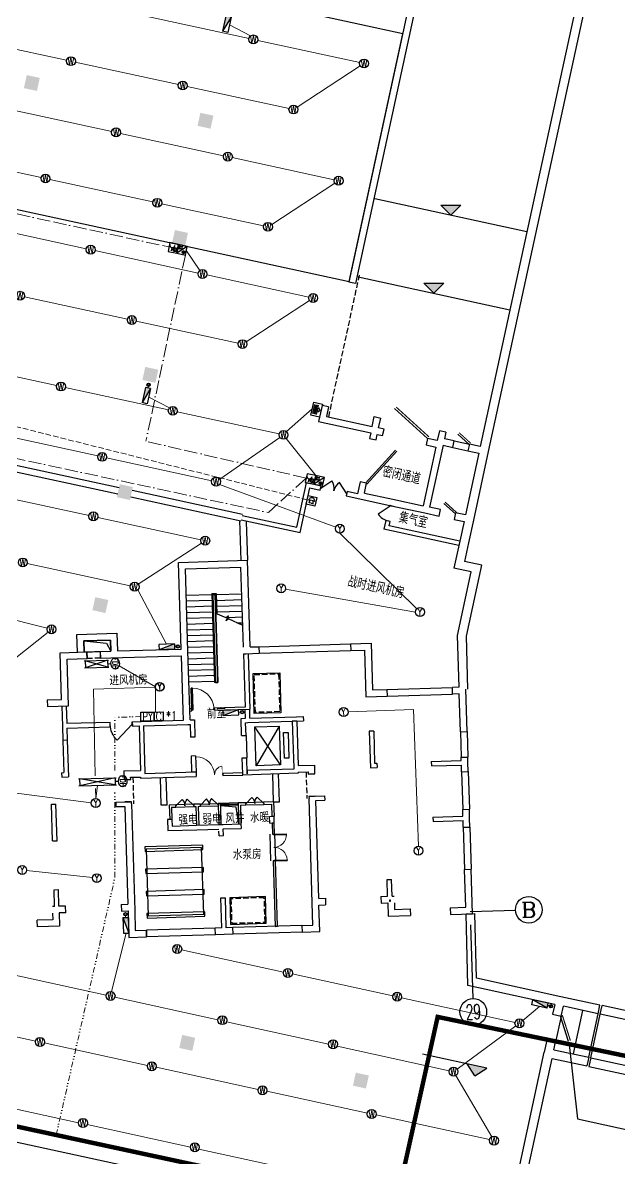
# Model space of a CAD drawing. Extents: x 791398 to 2325386, y -987887 to -518217.
# Drawn here: x 1617123 to 1643983, y -773094 to -722000 of the extents above; entities that cross this region are included whole.
import ezdxf
from ezdxf.enums import TextEntityAlignment as Align

# ---------------------------------------------------------------- set-up
doc = ezdxf.new("R2010")
doc.units = 0
doc.header["$LTSCALE"] = 1000
doc.header["$MEASUREMENT"] = 0
for name, pattern in [('ACAD_ISO11W100', [33.5, 12, -3, 12, -3, 0.5, -3]), ('BORDER', [1.75, 0.5, -0.25, 0.5, -0.25, 0, -0.25]), ('DASH', [0.35, 0.25, -0.1]), ('DASHEDX2', [1.5, 1, -0.5]), ('DIVIDE2', [0.625, 0.25, -0.125, 0, -0.125, 0, -0.125]), ('常规', [10, 10, 0])]:
    doc.linetypes.add(name, pattern=pattern)
for name, color, linetype in [('AXIS', 3, 'Continuous'), ('AXIS_TEXT', 7, 'Continuous'), ('COLUMN', 9, 'Continuous'), ('DIM_ELEV', 3, 'Continuous'), ('DIM_LEAD', 3, 'Continuous'), ('JPS-J', 6, 'Continuous'), ('JPS-X', 1, 'BORDER'), ('JPS-XHS', 7, 'Continuous'), ('K-排风', 2, 'Continuous'), ('K-防火阀', 7, 'Continuous'), ('LVTRY', 6, 'Continuous'), ('PROMPT', 1, 'Continuous'), ('PS房间字', 3, 'Continuous'), ('RD-equip', 3, 'Continuous'), ('STAIR', 9, 'Continuous'), ('STAIRS', 9, 'Continuous'), ('WALL', 8, 'Continuous'), ('WINDOW', 8, 'Continuous'), ('ZS封堵', 40, 'Continuous'), ('ZS房间字', 6, 'Continuous')]:
    doc.layers.add(name, color=color, linetype=linetype)
doc.layers.add('RD-line', color=2, linetype='Continuous', lineweight=0)
doc.styles.add('_TCH_AXIS', font='COMPLEX', dxfattribs={"bigfont": 'GBCBIG'})
doc.styles.add('_TCH_DIM', font='SIMPLEX', dxfattribs={"bigfont": 'GBCBIG'})
doc.styles.add('COMPLEX', font='COMPLEX')
doc.styles.add('FS1', font='txt4', dxfattribs={"width": 0.8, "bigfont": 'fstxt'})
doc.styles.add('K-KHZ', font='tjromans.shx', dxfattribs={"width": 0.8, "bigfont": 'tjhztxt.shx'})
doc.styles.get("Standard").update_dxf_attribs({"font": 'gbenor.shx', "bigfont": 'gbcbig.shx'})
doc.styles.add('TEXT', font='tjromans.shx', dxfattribs={"width": 0.8, "height": 400, "bigfont": 'tjhztxt.shx'})

# ---------------------------------------------------------------- blocks, each defined once
blk = doc.blocks.new('DXHS')
at = {"layer": 'JPS-XHS'}
blk.add_hatch(color=256, dxfattribs=at).paths.add_polyline_path([(-350, 240), (-350, 0), (350, 0)])
at = {"layer": 'JPS-XHS', "linetype": 'Continuous'}
for p, q in [((-350, 240), (-350, 0)), ((-350, 240), (350, 240)), ((-350, 0), (350, 0)), ((350, 240), (350, 0))]:
    blk.add_line(p, q, dxfattribs=at)
at = {"layer": 'JPS-XHS'}
blk.add_line((-350, 240), (350, 0), dxfattribs=at)
blk = doc.blocks.new('FF')
at = {"linetype": 'Continuous'}
for radius in [75, 60]:
    blk.add_circle((0, 0), radius, dxfattribs=at)
blk = doc.blocks.new('xxhhsss')
at = {"layer": 'JPS-X', "const_width": 50}
for points in [[(157603, -40102), (157635, -39955)], [(158797, -51737), (158947, -51733)], [(156596, -63929), (156591, -63779)], [(175597, -67892), (175744, -67924)]]:
    blk.add_lwpolyline(points, dxfattribs=at)
at = {"layer": 'JPS-X'}
for p, rotation in [((157635, -39955), 257.7513756366785), ((158947, -51733), 1.736866923990212), ((156591, -63779), 91.73686691712099), ((175744, -67924), 167.7513756287451)]:
    blk.add_blockref('FF', p, dxfattribs=dict(at, rotation=rotation))
at = {"layer": 'JPS-XHS'}
for p, rotation in [((161040, -23708), 257.7513756366785), ((157412, -40418), 257.7513756366785), ((175280, -67701), 167.7513756287451)]:
    blk.add_blockref('DXHS', p, dxfattribs=dict(at, rotation=rotation))
for p, xscale, rotation in [((158451, -51868), -1, 1.736866923990217), ((156726, -64276), -0.9999999999999998, 91.73686691712099)]:
    blk.add_blockref('DXHS', p, dxfattribs=dict(at, xscale=xscale, rotation=rotation))
blk = doc.blocks.new('_FZH')
blk.add_solid([(-0.5, -0.5), (0.5, -0.5), (-0.5, 0.5), (0.5, 0.5)])
blk = doc.blocks.new('_AXISO')
blk.add_circle((0, 0), 0.5)
at = {"layer": 'AXIS_TEXT', "style": 'COMPLEX', "width": 1.041667}
blk.add_attdef('A', text='', height=0.56, dxfattribs=at).set_placement((-0.25, -0.28), (0.25, -0.28), align=Align.FIT)
blk = doc.blocks.new('$DorLib2D$00000190')
at = {"color": 0}
blk.add_line((-0.5, 0.187), (0.366, 0.687), dxfattribs=at)
at = {"color": 0, "const_width": 0.0625}
blk.add_lwpolyline([(-0.562, 0.296), (0.304, 0.796)], dxfattribs=at)
blk = doc.blocks.new('$DorLib2D$00000194')
at = {"color": 0}
blk.add_line((-0.5, 0.075), (0.366, 0.575), dxfattribs=at)
at = {"color": 0, "const_width": 0.025}
blk.add_lwpolyline([(-0.525, 0.118), (0.341, 0.618)], dxfattribs=at)
blk = doc.blocks.new('$DorLib2D$00000183')
at = {"color": 0}
for p, q in [((-0.52, 0.085), (0.346, 0.585)), ((-0.5, 0.05), (0.366, 0.55))]:
    blk.add_line(p, q, dxfattribs=at)
blk = doc.blocks.new('$DorLib2D$00000180')
at = {"color": 0}
for p, q in [((-0.557, 0.242), (0.309, 0.742)), ((-0.5, 0.143), (0.366, 0.643))]:
    blk.add_line(p, q, dxfattribs=at)
blk = doc.blocks.new('$DorLib2D$00000114')
at = {"color": 0}
blk.add_line((0.5, 0), (-0.207, 0.707), dxfattribs=at)
blk.add_arc((0.5, 0), 1, 135, 180, dxfattribs=at)
blk = doc.blocks.new('$DorLib2D$00000116')
at = {"color": 0}
for p, q in [((-0.5, 0), (-0.146, 0.354)), ((0.5, 0), (0.146, 0.354))]:
    blk.add_line(p, q, dxfattribs=at)
for centre, start, end in [((-0.5, 0), 0, 45), ((0.5, 0), 135, 180)]:
    blk.add_arc(centre, 0.5, start, end, dxfattribs=at)
blk = doc.blocks.new('$DorLib2D$00000002')
for p, q in [((-0.5, 0), (-0.5, 0.4875)), ((-0.475, 0.4875), (-0.5, 0.4875)), ((-0.475, 0), (-0.475, 0.4875)), ((0.475, 0), (0.475, 0.4875)), ((0.475, 0.4875), (0.5, 0.4875)), ((0.5, 0), (0.5, 0.4875)), ((-0.5, 0), (-0.475, 0)), ((0.5, 0), (0.475, 0))]:
    blk.add_line(p, q)
at = {"lineweight": 13}
for centre, start, end in [((-0.4875, 0), 0, 88.53072), ((0.4875, 0), 91.46928, 180)]:
    blk.add_arc(centre, 0.4875, start, end, dxfattribs=at)
blk = doc.blocks.new('$WINLIB2D$00000001')
for p, q in [((-0.5, 0.5), (0.5, 0.5)), ((-0.5, 0.5), (-0.5, -0.5)), ((0.5, 0.167), (-0.5, 0.167)), ((0.5, -0.5), (0.5, 0.5)), ((0.5, -0.167), (-0.5, -0.167)), ((-0.5, -0.5), (0.5, -0.5))]:
    blk.add_line(p, q)
blk = doc.blocks.new('$DorLib2D$00000025')
at = {"const_width": 0.02}
for points in [[(0.481, -0.001), (0.481, 0.691)], [(-0.481, 0.001), (-0.481, 0.308)]]:
    blk.add_lwpolyline(points, dxfattribs=at)
at = {"lineweight": 13}
for centre, radius, start, end in [((0.505, -0.002), 0.699, 91.9397, 179.7238), ((-0.501, 0.003), 0.307, 359.7899, 85.7508)]:
    blk.add_arc(centre, radius, start, end, dxfattribs=at)
blk = doc.blocks.new('$DorLib2D$00000001')
for p, q in [((0.45, 0.975), (0.5, 0.975)), ((0.45, 0), (0.45, 0.975)), ((0.5, 0), (0.5, 0.975)), ((0.5, 0), (0.45, 0))]:
    blk.add_line(p, q)
at = {"lineweight": 13}
blk.add_arc((0.475, 0), 0.975, 91.4693, 180, dxfattribs=at)
blk = doc.blocks.new('$DorLib2D$00000192')
at = {"color": 0}
blk.add_line((-0.5, 0.125), (0.366, 0.625), dxfattribs=at)
at = {"color": 0, "const_width": 0.0417}
blk.add_lwpolyline([(-0.542, 0.197), (0.324, 0.697)], dxfattribs=at)
blk = doc.blocks.new('yy')
at = {"layer": 'RD-equip'}
blk.add_circle((0, 0), 200, dxfattribs=at)
at = {"layer": 'RD-equip', "color": 4, "style": 'FS1', "width": 0.8}
blk.add_attdef('Y', text='', height=360, dxfattribs=at).set_placement((0, 0), align=Align.MIDDLE)
blk = doc.blocks.new('sadadfadsada')
for p, q in [((-400, 400), (-400, 0)), ((0, 400), (-400, 400)), ((-400, 0), (0, 0)), ((-268, 200), (-268, 60)), ((400, 400), (0, 400)), ((400, 400), (0, 0)), ((0, 400), (0, 0)), ((0, 0), (0, 400)), ((0, 0), (400, 0)), ((33, 346, 0), (33, 226, 0)), ((92, 346, 0), (33, 346, 0)), ((33, 226, 0), (92, 226, 0)), ((92, 326, 0), (172, 366, 0)), ((92, 226, 0), (92, 346, 0)), ((172, 206, 0), (92, 246, 0)), ((172, 366, 0), (172, 206, 0)), ((242, 159), (338, 64)), ((242, 64), (338, 159)), ((400, 0), (400, 400))]:
    blk.add_line(p, q)
for centre, radius in [((-109, 144), 90.3), ((-109, 144), 45.2), ((290, 111), 67.6)]:
    blk.add_circle(centre, radius)
blk.add_arc((-268, 320), 120, 180, 0)
at = {"flags": 9}
for p in [(-200, 400), (200, 400)]:
    blk.add_attdef('A', p, '', height=0.008, dxfattribs=at)
blk = doc.blocks.new('FHJL')
at = {"layer": 'RD-equip', "color": 4}
for p, q in [((-212, 331), (210, 331)), ((-212, 274), (210, 274)), ((-212, 221), (210, 221)), ((-212, 168), (210, 168)), ((-97, 120), (-31, 120)), ((0, 43), (-97, 120)), ((-31, 120), (-31, 293)), ((0, 43), (97, 120)), ((31, 120), (31, 293)), ((97, 120), (31, 120))]:
    blk.add_line(p, q, dxfattribs=at)
at = {"layer": 'RD-equip'}
blk.add_lwpolyline([(300, 400), (300, 0), (-300, 0), (-300, 400)], close=True, dxfattribs=at)
blk = doc.blocks.new('YYYY')
at = {"layer": 'RD-equip'}
blk.add_blockref('yy', (0, 0), dxfattribs=at).add_auto_attribs({'Y': 'Y'})
blk = doc.blocks.new('FI1000K')
at = {"layer": 'K-防火阀'}
for p, q in [((0, -50), (0, 1050)), ((160, 1000), (160, 1150)), ((320, -50), (320, 1050)), ((320, 1000), (0, 0)), ((0, 1000), (320, 0)), ((0, 1000), (320, 1000)), ((0, 0), (320, 0))]:
    blk.add_line(p, q, dxfattribs=at)
at = {"layer": 'K-防火阀', "const_width": 25}
blk.add_lwpolyline([(148, 500, 1), (172, 500, 1)], format="xyb", close=True, dxfattribs=at)
at = {"layer": 'K-防火阀'}
blk.add_ellipse((160, 1340), major_axis=(255, 0), ratio=0.74203, dxfattribs=at)
at = {"layer": 'K-防火阀', "style": 'K-KHZ', "width": 0.65, "flags": 4}
blk.add_attdef('F', text='', height=250, dxfattribs=at).set_placement((160, 1220), align=Align.CENTER)
blk = doc.blocks.new('FI1600K')
at = {"layer": 'K-防火阀'}
for p, q in [((0, -50), (0, 1650)), ((320, 1600), (0, 0)), ((0, 1600), (320, 0)), ((0, 1600), (320, 1600)), ((160, 1600), (160, 1750)), ((320, -50), (320, 1650)), ((0, 0), (320, 0))]:
    blk.add_line(p, q, dxfattribs=at)
at = {"layer": 'K-防火阀', "const_width": 25}
blk.add_lwpolyline([(148, 801, 1), (172, 801, 1)], format="xyb", close=True, dxfattribs=at)
at = {"layer": 'K-防火阀'}
blk.add_ellipse((160, 1940), major_axis=(255, 0), ratio=0.74203, dxfattribs=at)
at = {"layer": 'K-防火阀', "style": 'K-KHZ', "width": 0.65, "flags": 4}
blk.add_attdef('F', text='', height=250, dxfattribs=at).set_placement((160, 1820), align=Align.CENTER)
blk = doc.blocks.new('KZMK')
at = {"layer": 'RD-equip'}
blk.add_lwpolyline([(-200, 400), (200, 400), (200, 0), (-200, 0)], close=True, dxfattribs=at)
at = {"layer": 'RD-equip', "color": 4, "style": 'FS1', "width": 0.8}
blk.add_attdef('C', text='', height=400, dxfattribs=at).set_placement((0, 200), align=Align.MIDDLE)
blk = doc.blocks.new('adfarq2daasdfwqdf')
at = {"color": 4}
for p, q in [((-73, 0), (-139, 0)), ((-94, -112), (-67, 29)), ((-67, 29), (62, 29)), ((94, -112), (62, 29)), ((139, 0), (71, 0)), ((0, -112), (-94, -112)), ((0, -112), (94, -112))]:
    blk.add_line(p, q, dxfattribs=at)
blk.add_ellipse((0, 0), major_axis=(98.3, 98.3), ratio=1, start_param=5.497787, end_param=8.63938, dxfattribs=at)
at = {"layer": 'RD-equip'}
blk.add_lwpolyline([(-201, 200), (199, 200), (199, -200), (-201, -200)], close=True, dxfattribs=at)

msp = doc.modelspace()

# ---------------------------------------------------------------- hatches: boundary and pattern name
at = {"layer": 'DIM_ELEV'}
for points in [[(1636404, -730652), (1635954, -730202), (1636854, -730202)], [(1635640, -734170), (1635190, -733720), (1636090, -733720)], [(1637484, -769382), (1638019, -769037), (1637140, -768846)]]:
    msp.add_hatch(color=256, dxfattribs=at).paths.add_polyline_path(points)

# ---------------------------------------------------------------- linework, layer by layer
for p, q in [((1642604, -768550), (1643029, -766596)), ((1642604, -768550), (1643029, -766596)), ((1642702, -768572), (1643126, -766617)), ((1642702, -768572), (1643126, -766617))]:
    msp.add_line(p, q)
at = {"layer": 'AXIS'}
for p, q in [((1637273, -761992), (1639306, -761930)), ((1637291, -762591), (1637392, -765905))]:
    msp.add_line(p, q, dxfattribs=at)
at = {"layer": 'DIM_ELEV'}
for p, q in [((1636404, -730652), (1635954, -730202)), ((1635954, -730202), (1636854, -730202)), ((1636404, -730652), (1636854, -730202)), ((1635640, -734170), (1635190, -733720)), ((1635190, -733720), (1636090, -733720)), ((1635640, -734170), (1636090, -733720)), ((1638019, -769037), (1635127, -768409)), ((1637484, -769382), (1637140, -768846)), ((1637484, -769382), (1638019, -769037))]:
    msp.add_line(p, q, dxfattribs=at)
at = {"layer": 'DIM_LEAD'}
for p, q in [((1641725, -767973), (1642104, -771321)), ((1642104, -771321), (1644557, -771853))]:
    msp.add_line(p, q, dxfattribs=at)
at = {"layer": 'DIM_LEAD', "const_width": 50}
msp.add_lwpolyline([(1641728, -767948, 1), (1641723, -767998, 1)], format="xyb", close=True, dxfattribs=at)
at = {"layer": 'JPS-J'}
for points in [[(1622628, -759084), (1622634, -759284), (1625233, -759205), (1625227, -759005)], [(1625180, -759107), (1622681, -759183), (1622772, -762181), (1625271, -762106)], [(1622659, -760084), (1622665, -760284), (1625264, -760205), (1625257, -760005)], [(1622689, -761083), (1622695, -761283), (1625294, -761204), (1625288, -761005)], [(1622719, -762083), (1622725, -762283), (1625324, -762204), (1625318, -762004)]]:
    msp.add_lwpolyline(points, close=True, dxfattribs=at)
at = {"layer": 'JPS-X', "const_width": 50}
msp.add_lwpolyline([(1626922, -753021), (1626847, -753024)], dxfattribs=at)
at = {"layer": 'LVTRY'}
msp.add_lwpolyline([(1626849, -758056), (1626728, -757303), (1626024, -757230)], dxfattribs=at)
at = {"layer": 'PROMPT'}
for p, q in [((1633637, -761483), (1633676, -761520)), ((1633638, -761521), (1633675, -761481))]:
    msp.add_line(p, q, dxfattribs=at)
msp.add_lwpolyline([(1633638, -761521), (1633676, -761520), (1633675, -761481), (1633637, -761483)], close=True, dxfattribs=at)
at = {"layer": 'RD-equip'}
msp.add_lwpolyline([(1622445, -753019), (1623045, -753015), (1623047, -753415), (1622448, -753419)], close=True, dxfattribs=at)
at = {"layer": 'RD-line'}
for p, q in [((1622669, -721701), (1627313, -722709)), ((1626433, -722091), (1627383, -722596)), ((1614175, -722620), (1619099, -723689)), ((1627704, -722794), (1632295, -723791)), ((1619490, -723774), (1624134, -724782)), ((1629479, -725797), (1632323, -723943)), ((1624525, -724867), (1629116, -725864)), ((1616208, -725825), (1621132, -726894)), ((1621523, -726978), (1626167, -727987)), ((1613029, -727897), (1617954, -728966)), ((1626558, -728071), (1631150, -729068)), ((1618344, -729051), (1622988, -730059)), ((1628334, -731074), (1631178, -729220)), ((1623379, -730144), (1627971, -731141)), ((1615063, -731102), (1619987, -732171)), ((1620378, -732255), (1625021, -733264)), ((1624491, -732261), (1625103, -733142)), ((1625412, -733348), (1630004, -734345)), ((1617199, -734328), (1621843, -735336)), ((1627188, -736351), (1630032, -734497)), ((1622233, -735421), (1626825, -736418)), ((1613726, -737258), (1618650, -738327)), ((1619041, -738412), (1623685, -739420)), ((1622795, -738849), (1623739, -739321)), ((1624076, -739505), (1628667, -740502)), ((1630163, -739366), (1628996, -740395)), ((1615862, -740485), (1620506, -741493)), ((1625993, -742535), (1628698, -740658)), ((1630315, -742377), (1628987, -740701)), ((1620897, -741578), (1625633, -742606)), ((1625984, -742774), (1631215, -744698)), ((1615186, -743101), (1620110, -744170)), ((1620501, -744255), (1625145, -745263)), ((1622329, -747269), (1625173, -745415)), ((1631402, -744967), (1634868, -748375)), ((1621966, -747336), (1617323, -746328)), ((1622310, -747512), (1623602, -749961)), ((1634810, -748515), (1628958, -747485)), ((1614081, -748190), (1618227, -749246)), ((1618265, -749420), (1616222, -751048)), ((1621462, -750934), (1623096, -751888)), ((1623096, -751888), (1623104, -753015)), ((1620409, -756912), (1620494, -756318)), ((1617300, -760147), (1620263, -760466)), ((1621775, -762962), (1621127, -765594)), ((1628868, -764716), (1624276, -763719)), ((1615960, -764677), (1620882, -765759)), ((1633787, -765784), (1629259, -764801)), ((1621271, -765844), (1625915, -766865)), ((1639292, -766979), (1634178, -765869)), ((1640388, -766268), (1639641, -766893)), ((1617705, -767819), (1612781, -766750)), ((1626302, -766950), (1630897, -767959)), ((1636681, -769077), (1639326, -767140)), ((1622740, -768912), (1618096, -767903)), ((1631280, -768043), (1636325, -769152)), ((1627722, -769993), (1623131, -768996)), ((1636621, -769367), (1638241, -772126)), ((1614711, -770420), (1619639, -771496)), ((1632641, -771061), (1628113, -770078)), ((1638146, -772256), (1633032, -771146)), ((1620024, -771580), (1624673, -772595)), ((1625056, -772679), (1629656, -773684))]:
    msp.add_line(p, q, dxfattribs=at)
at = {"layer": 'RD-line', "linetype": 'ACAD_ISO11W100', "ltscale": 0.05}
for p, q in [((1593219, -725472), (1623709, -732091)), ((1624449, -732456), (1622670, -740835)), ((1585525, -734904), (1628187, -744039)), ((1629882, -742487), (1622670, -740835)), ((1628187, -744039), (1629882, -742487))]:
    msp.add_line(p, q, dxfattribs=at)
at = {"layer": 'RD-line', "linetype": 'DASH'}
msp.add_line((1629936, -743467), (1585833, -732382), dxfattribs=at)
at = {"layer": 'RD-line', "ltscale": 2}
for p, q in [((1623086, -751890), (1620304, -751987)), ((1620387, -755879), (1620304, -751987)), ((1631771, -753010), (1634723, -752907)), ((1634938, -759054), (1634723, -752907)), ((1620210, -757097), (1616136, -756574)), ((1620409, -756912), (1620399, -756455))]:
    msp.add_line(p, q, dxfattribs=at)
at = {"layer": 'RD-line', "linetype": 'DIVIDE2'}
for p, q in [((1622447, -753219), (1621276, -753258)), ((1621276, -755645), (1621276, -753258)), ((1621276, -760453), (1621276, -756625)), ((1618630, -772046), (1621276, -760453))]:
    msp.add_line(p, q, dxfattribs=at)
at = {"layer": 'RD-line', "linetype": 'DASHEDX2', "const_width": 200}
msp.add_lwpolyline([(1594816, -766917), (1633893, -775334), (1635805, -766733), (1645056, -768651)], dxfattribs=at)
at = {"layer": 'STAIR'}
for p, q in [((1625636, -747738), (1624486, -747773)), ((1625644, -747998), (1624494, -748033)), ((1625634, -747688), (1625834, -747682)), ((1625634, -747688), (1625756, -751686)), ((1625686, -747736), (1625786, -747733)), ((1625686, -747736), (1625806, -751685)), ((1625786, -747733), (1625812, -748589)), ((1625834, -747682), (1625862, -748610)), ((1625836, -747732), (1626985, -747697)), ((1625844, -747992), (1626993, -747957)), ((1625652, -748258), (1624502, -748292)), ((1625659, -748518), (1624510, -748552)), ((1625851, -748252), (1627001, -748217)), ((1625859, -748511), (1627009, -748477)), ((1625667, -748777), (1624518, -748812)), ((1625675, -749037), (1624526, -749072)), ((1626278, -748777), (1625812, -748588)), ((1626383, -748693), (1626278, -748777)), ((1626283, -748911), (1626383, -748693)), ((1626388, -748827), (1626283, -748911)), ((1626354, -748757), (1627017, -748736)), ((1627028, -749123), (1626388, -748827)), ((1626771, -749004), (1627025, -748996)), ((1625683, -749297), (1624534, -749332)), ((1625691, -749557), (1624542, -749592)), ((1625699, -749817), (1624549, -749852)), ((1625707, -750077), (1624557, -750112)), ((1625715, -750337), (1624565, -750372)), ((1625723, -750597), (1624573, -750631)), ((1625730, -750856), (1624581, -750891)), ((1625738, -751116), (1624589, -751151)), ((1625746, -751376), (1624597, -751411)), ((1625754, -751636), (1624605, -751671)), ((1625806, -751685), (1625756, -751686)), ((1627178, -754069), (1627209, -755069)), ((1628729, -755398), (1627577, -753682)), ((1628676, -753648), (1627630, -755431)), ((1623622, -757203), (1623584, -755954)), ((1628420, -757058), (1628382, -755808)), ((1624821, -757167), (1624022, -757191)), ((1625121, -757158), (1625921, -757134)), ((1627970, -757071), (1627170, -757096)), ((1627173, -757196), (1627973, -757171)), ((1624025, -757291), (1624824, -757267)), ((1625124, -757258), (1625924, -757234)), ((1628300, -759713), (1628264, -758513)), ((1628464, -758507), (1628500, -759707))]:
    msp.add_line(p, q, dxfattribs=at)
for points in [[(1619871, -749814), (1620896, -749914), (1621086, -750277)], [(1623622, -757203), (1623362, -757211), (1623324, -755962)], [(1628420, -757058), (1628679, -757050), (1628642, -755800)]]:
    msp.add_lwpolyline(points, dxfattribs=at)
at = {"layer": 'STAIR', "linetype": 'DASH'}
for points in [[(1620011, -750310), (1620611, -750291), (1620620, -750591), (1620020, -750609)], [(1627546, -751332), (1628645, -751298), (1628697, -752998), (1627597, -753031)], [(1626501, -761418), (1626534, -762517), (1628034, -762472), (1628000, -761372)]]:
    msp.add_lwpolyline(points, close=True, dxfattribs=at)
at = {"layer": 'STAIR'}
for points in [[(1627494, -751283), (1628694, -751247), (1628748, -753046), (1627549, -753082)], [(1627630, -755431), (1627577, -753682), (1628676, -753648), (1628729, -755398)], [(1628907, -755092), (1628872, -753943), (1629072, -753937), (1629106, -755086)], [(1626449, -761369), (1626486, -762569), (1628085, -762520), (1628049, -761321)]]:
    msp.add_lwpolyline(points, close=True, dxfattribs=at)
at = {"layer": 'STAIRS'}
for p, q in [((1632983, -729909), (1639824, -731394)), ((1632220, -733427), (1639060, -734912)), ((1641370, -766696), (1641115, -767869)), ((1642325, -766443), (1641901, -768398))]:
    msp.add_line(p, q, dxfattribs=at)
for points in [[(1505551, -694569), (1505423, -695156), (1505344, -695138), (1505344, -705576), (1505551, -705621), (1505423, -706207), (1631814, -733646), (1634232, -722506)], [(1505696, -748242), (1497744, -746516), (1497744, -746749), (1496394, -746749), (1496394, -757888), (1636280, -788257), (1636407, -787671), (1636407, -787671), (1638571, -777703), (1638571, -777703), (1638698, -777117)]]:
    msp.add_lwpolyline(points, close=True, dxfattribs=at)
at = {"layer": 'WALL'}
for p, q in [((1638072, -704818), (1631809, -733667)), ((1638281, -705272), (1632103, -733731)), ((1642928, -717098), (1637724, -741069)), ((1643318, -717183), (1638083, -741300)), ((1632103, -733731), (1631809, -733667)), ((1630605, -739216), (1630445, -739949)), ((1630898, -739280), (1630605, -739216)), ((1630898, -739280), (1630802, -739720)), ((1630802, -739720), (1632854, -740165)), ((1632854, -740165), (1632950, -739725)), ((1632950, -739725), (1633243, -739789)), ((1633148, -740229), (1633243, -739789)), ((1630445, -739949), (1632791, -740458)), ((1633392, -740282), (1633148, -740229)), ((1633328, -740575), (1633392, -740282)), ((1632791, -740458), (1632738, -740703)), ((1632738, -740703), (1633031, -740766)), ((1633031, -740766), (1633084, -740522)), ((1633084, -740522), (1633328, -740575)), ((1635346, -740706), (1635283, -740999)), ((1635786, -740802), (1635346, -740706)), ((1635882, -740362), (1635786, -740802)), ((1635786, -740802), (1635786, -740802)), ((1636175, -740426), (1635882, -740362)), ((1636175, -740426), (1636111, -740719)), ((1636551, -740814), (1636111, -740719)), ((1636487, -741107), (1636551, -740814)), ((1614231, -741341), (1621463, -742911)), ((1635723, -741095), (1635150, -743733)), ((1635283, -740999), (1635723, -741095)), ((1636048, -741012), (1635443, -743797)), ((1636048, -741012), (1636487, -741107)), ((1636048, -741012), (1636048, -741012)), ((1637660, -741362), (1637055, -744147)), ((1637235, -740963), (1637171, -741256)), ((1637171, -741256), (1637660, -741362)), ((1637724, -741069), (1637235, -740963)), ((1638083, -741300), (1637414, -744379)), ((1614167, -741634), (1621399, -743204)), ((1629465, -744699), (1629900, -742696)), ((1630560, -742839), (1629900, -742696)), ((1630518, -743035), (1630560, -742839)), ((1632314, -742657), (1632197, -743195)), ((1632607, -742721), (1632314, -742657)), ((1632511, -743161), (1632607, -742721)), ((1621985, -743331), (1626949, -744409)), ((1622049, -743038), (1627013, -744116)), ((1629618, -744937), (1630053, -742934)), ((1630053, -742934), (1630518, -743035)), ((1631733, -743094), (1631690, -743289)), ((1631690, -743289), (1632301, -743422)), ((1632197, -743195), (1631733, -743094)), ((1632301, -743422), (1633718, -743730)), ((1632511, -743161), (1633782, -743436)), ((1633620, -743708), (1633816, -743751)), ((1633718, -743730), (1635233, -744058)), ((1633782, -743436), (1635150, -743733)), ((1635932, -743903), (1635443, -743797)), ((1635868, -744196), (1635932, -743903)), ((1626885, -744395), (1626940, -746198)), ((1626960, -744360), (1629618, -744937)), ((1627002, -744165), (1629465, -744699)), ((1633472, -744392), (1633387, -744783)), ((1633667, -744435), (1633472, -744392)), ((1633625, -744630), (1633667, -744435)), ((1635233, -744058), (1635868, -744196)), ((1636616, -744052), (1636552, -744345)), ((1636552, -744345), (1636992, -744440)), ((1637055, -744147), (1636616, -744052)), ((1636992, -744440), (1636801, -745320)), ((1637414, -744379), (1637192, -745405)), ((1627187, -744461), (1627240, -746189)), ((1636758, -745515), (1633387, -744783)), ((1636801, -745320), (1633625, -744630)), ((1636801, -745320), (1636536, -746541)), ((1637192, -745405), (1637011, -746235)), ((1624141, -746283), (1627240, -746189)), ((1624259, -750181), (1624141, -746283)), ((1627358, -750087), (1627240, -746189)), ((1637793, -746405), (1637011, -746235)), ((1637098, -749608), (1637793, -746405)), ((1624450, -746573), (1626949, -746498)), ((1624562, -750272), (1624450, -746573)), ((1627058, -750096), (1626949, -746498)), ((1637317, -746711), (1636536, -746541)), ((1636696, -749571), (1637317, -746711)), ((1625686, -747736), (1625786, -747733)), ((1625786, -747733), (1625686, -747736)), ((1625806, -751685), (1625686, -747736)), ((1625686, -747736), (1625806, -751685)), ((1625905, -751682), (1625786, -747733)), ((1625786, -747733), (1625905, -751682)), ((1619562, -749523), (1621361, -749468)), ((1619586, -750322), (1619562, -749523)), ((1621361, -749468), (1621386, -750268)), ((1619871, -749814), (1621071, -749777)), ((1619886, -750313), (1619871, -749814)), ((1621071, -749777), (1621086, -750277)), ((1627758, -750075), (1631881, -749950)), ((1631881, -749950), (1632805, -749922)), ((1631881, -749950), (1631890, -750249)), ((1632805, -749922), (1632869, -752021)), ((1636767, -751902), (1636696, -749571)), ((1637170, -751990), (1637098, -749608)), ((1618812, -750346), (1620011, -750310)), ((1618875, -752445), (1618812, -750346)), ((1619586, -750322), (1619886, -750313)), ((1620011, -750310), (1620020, -750609)), ((1620611, -750291), (1621086, -750277)), ((1620611, -750291), (1620620, -750591)), ((1620620, -750591), (1621095, -750577)), ((1621095, -750577), (1624268, -750481)), ((1621386, -750268), (1624259, -750181)), ((1624343, -752929), (1624268, -750481)), ((1624642, -752920), (1624562, -750272)), ((1627058, -750096), (1627058, -750096)), ((1627067, -750396), (1627167, -750393)), ((1627067, -750396), (1627140, -752795)), ((1627067, -750396), (1627067, -750396)), ((1627167, -750393), (1627767, -750374)), ((1627267, -750390), (1627343, -752889)), ((1627358, -750087), (1627758, -750075)), ((1627367, -750387), (1627367, -750387)), ((1627758, -750075), (1627767, -750374)), ((1627767, -750374), (1631890, -750249)), ((1631890, -750249), (1632515, -750231)), ((1632515, -750231), (1632578, -752330)), ((1619121, -750637), (1620020, -750609)), ((1619184, -752736), (1619121, -750637)), ((1625806, -751685), (1625905, -751682)), ((1625905, -751682), (1625806, -751685)), ((1632869, -752021), (1633519, -752001)), ((1633519, -752001), (1636467, -751911)), ((1633519, -752001), (1633528, -752301)), ((1636767, -751902), (1636467, -751911)), ((1636476, -752211), (1636467, -751911)), ((1637128, -753892), (1637070, -751993)), ((1618226, -752465), (1618875, -752445)), ((1618226, -752465), (1618235, -752765)), ((1619175, -752436), (1619175, -752436)), ((1632578, -752330), (1633528, -752301)), ((1633528, -752301), (1636476, -752211)), ((1636776, -752202), (1636476, -752211)), ((1636828, -753901), (1636776, -752202)), ((1618235, -752765), (1619184, -752736)), ((1618884, -752745), (1618912, -753644)), ((1618884, -752745), (1618884, -752745)), ((1619084, -752739), (1619109, -753538)), ((1619184, -752736), (1619184, -752736)), ((1619184, -752736), (1619184, -752736)), ((1624356, -753379), (1624343, -752929)), ((1624741, -752867), (1624641, -752870)), ((1624656, -753370), (1624642, -752920)), ((1624644, -752970), (1624744, -752967)), ((1624744, -752967), (1624741, -752867)), ((1627140, -752795), (1625740, -752837)), ((1625740, -752837), (1625743, -752937)), ((1625743, -752937), (1627343, -752889)), ((1627143, -752895), (1627343, -752889)), ((1627155, -753294), (1627143, -752895)), ((1627355, -753288), (1627343, -752889)), ((1618912, -753644), (1618931, -754294)), ((1621058, -753479), (1619109, -753538)), ((1621064, -753679), (1621058, -753479)), ((1622057, -753449), (1622457, -753437)), ((1622057, -753449), (1622063, -753649)), ((1622063, -753649), (1622057, -753449)), ((1622063, -753649), (1622363, -753640)), ((1622363, -753640), (1622424, -755639)), ((1622457, -753437), (1624356, -753379)), ((1622563, -753634), (1624562, -753573)), ((1622563, -753634), (1622627, -755733)), ((1624562, -753573), (1624662, -753570)), ((1624656, -753370), (1624856, -753364)), ((1624662, -753570), (1624680, -754145)), ((1624856, -753364), (1624879, -754139)), ((1626955, -753300), (1627155, -753294)), ((1626979, -754075), (1626955, -753300)), ((1627161, -753494), (1627261, -753491)), ((1627178, -754069), (1627161, -753494)), ((1627261, -753491), (1629260, -753431)), ((1627355, -753288), (1629454, -753225)), ((1629460, -753425), (1629260, -753431)), ((1629260, -753431), (1629260, -753431)), ((1629260, -753431), (1629324, -755530)), ((1629454, -753225), (1629754, -753216)), ((1629454, -753225), (1629754, -753216)), ((1629460, -753425), (1629760, -753415)), ((1629460, -753425), (1629760, -753415)), ((1629460, -753425), (1629460, -753425)), ((1629460, -753425), (1629521, -755424)), ((1629754, -753216), (1629760, -753415)), ((1629754, -753216), (1629760, -753415)), ((1619115, -753738), (1621064, -753679)), ((1619115, -753738), (1619131, -754288)), ((1624879, -754139), (1624680, -754145)), ((1626979, -754075), (1627178, -754069)), ((1632925, -753870), (1632725, -753876)), ((1632725, -753876), (1632775, -755525)), ((1632925, -753870), (1632969, -755319)), ((1636828, -753901), (1637128, -753892)), ((1636828, -753901), (1636863, -755051)), ((1637128, -753892), (1637163, -755042)), ((1619131, -754288), (1618931, -754294)), ((1618931, -754294), (1618975, -755743)), ((1619131, -754288), (1619181, -755937)), ((1624905, -754988), (1624705, -754994)), ((1624705, -754994), (1624727, -755719)), ((1624905, -754988), (1624927, -755713)), ((1627009, -755075), (1627209, -755069)), ((1627031, -755799), (1627009, -755075)), ((1627231, -755793), (1627209, -755069)), ((1636863, -755051), (1637163, -755042)), ((1636867, -755201), (1636863, -755051)), ((1637170, -755292), (1637163, -755042)), ((1621674, -755662), (1622424, -755639)), ((1621674, -755662), (1621686, -756061)), ((1629325, -755580), (1627226, -755643)), ((1627226, -755643), (1627231, -755793)), ((1629324, -755530), (1629325, -755580)), ((1629521, -755424), (1630270, -755401)), ((1630282, -755801), (1630270, -755401)), ((1632775, -755525), (1633075, -755516)), ((1632969, -755319), (1633069, -755316)), ((1633069, -755316), (1633075, -755516)), ((1635518, -755242), (1636867, -755201)), ((1635518, -755242), (1635524, -755442)), ((1635524, -755442), (1636873, -755401)), ((1636882, -755701), (1636873, -755401)), ((1637182, -755692), (1637170, -755292)), ((1618875, -755746), (1618975, -755743)), ((1618875, -755746), (1618882, -755946)), ((1618882, -755946), (1619181, -755937)), ((1621686, -756061), (1621986, -756052)), ((1621983, -755952), (1622433, -755939)), ((1621986, -756052), (1621983, -755952)), ((1622433, -755939), (1622434, -755989)), ((1622434, -755989), (1624933, -755913)), ((1622627, -755733), (1622628, -755783)), ((1622628, -755783), (1624927, -755713)), ((1624927, -755713), (1624727, -755719)), ((1624927, -755713), (1624933, -755913)), ((1624930, -755813), (1624933, -755913)), ((1627029, -755749), (1626130, -755777)), ((1626130, -755777), (1626133, -755877)), ((1626133, -755877), (1627032, -755849)), ((1627032, -755849), (1627031, -755799)), ((1629531, -755773), (1627032, -755849)), ((1629530, -755724), (1629979, -755710)), ((1629530, -755724), (1629531, -755773)), ((1629979, -755710), (1629982, -755810)), ((1629982, -755810), (1630282, -755801)), ((1636882, -755701), (1637182, -755692)), ((1636882, -755701), (1636934, -757400)), ((1637182, -755692), (1637234, -757391)), ((1618418, -757161), (1618618, -757155)), ((1618468, -758810), (1618418, -757161)), ((1618668, -758804), (1618618, -757155)), ((1621317, -757073), (1621717, -757061)), ((1621317, -757073), (1621323, -757273)), ((1622016, -757052), (1621717, -757061)), ((1622019, -757152), (1622016, -757052)), ((1622019, -757152), (1622165, -761950)), ((1624022, -757191), (1623722, -757200)), ((1623722, -757200), (1623741, -757850)), ((1624025, -757291), (1624022, -757191)), ((1624921, -757164), (1624821, -757167)), ((1624821, -757167), (1624824, -757267)), ((1625121, -757158), (1624921, -757164)), ((1625124, -757258), (1625121, -757158)), ((1626021, -757131), (1625921, -757134)), ((1625921, -757134), (1625924, -757234)), ((1626024, -757230), (1626021, -757131)), ((1627170, -757096), (1626820, -757106)), ((1626820, -757106), (1626823, -757206)), ((1626823, -757206), (1626849, -758056)), ((1626923, -757203), (1627173, -757196)), ((1626923, -757203), (1626949, -758053)), ((1627173, -757196), (1627170, -757096)), ((1628420, -757058), (1627970, -757071)), ((1627970, -757071), (1627973, -757171)), ((1627973, -757171), (1628323, -757161)), ((1628323, -757161), (1628339, -757711)), ((1628420, -757058), (1628439, -757707)), ((1630313, -756800), (1630013, -756809)), ((1630013, -756809), (1630016, -756909)), ((1630158, -761607), (1630016, -756909)), ((1630313, -756800), (1630712, -756788)), ((1630319, -757000), (1630719, -756988)), ((1630452, -761398), (1630319, -757000)), ((1630712, -756788), (1630719, -756988)), ((1621323, -757273), (1621723, -757261)), ((1621723, -757261), (1621856, -761659)), ((1623825, -757297), (1624025, -757291)), ((1623825, -757297), (1623841, -757847)), ((1624824, -757267), (1624924, -757264)), ((1624924, -757264), (1624950, -758113)), ((1625024, -757261), (1625124, -757258)), ((1625024, -757261), (1625050, -758110)), ((1625924, -757234), (1625950, -758083)), ((1626024, -757230), (1626049, -758080)), ((1628239, -757714), (1628439, -757707)), ((1628248, -758013), (1628239, -757714)), ((1628439, -757707), (1628339, -757711)), ((1628448, -758007), (1628439, -757707)), ((1635594, -757741), (1636943, -757700)), ((1636934, -757400), (1637234, -757391)), ((1636943, -757700), (1636934, -757400)), ((1637246, -757791), (1637234, -757391)), ((1623841, -757847), (1623641, -757853)), ((1623641, -757853), (1623657, -758353)), ((1623841, -757847), (1623741, -757850)), ((1623841, -757847), (1623850, -758147)), ((1623850, -758147), (1624950, -758113)), ((1624950, -758113), (1625950, -758083)), ((1625950, -758083), (1626149, -758077)), ((1626149, -758077), (1626949, -758053)), ((1626949, -758053), (1626955, -758253)), ((1628248, -758013), (1628448, -758007)), ((1628448, -758007), (1628348, -758010)), ((1628348, -758010), (1628364, -758510)), ((1628464, -758507), (1628448, -758007)), ((1635594, -757741), (1635600, -757941)), ((1635600, -757941), (1636949, -757900)), ((1636958, -758200), (1636949, -757900)), ((1636958, -758200), (1637258, -758190)), ((1636958, -758200), (1637016, -760099)), ((1637258, -758190), (1637246, -757791)), ((1637258, -758190), (1637316, -760090)), ((1623657, -758353), (1624956, -758313)), ((1624956, -758313), (1625956, -758283)), ((1625959, -758383), (1625959, -758383)), ((1625965, -758583), (1625959, -758383)), ((1625965, -758583), (1626165, -758577)), ((1626155, -758277), (1626955, -758253)), ((1626165, -758577), (1626155, -758277)), ((1628364, -758510), (1628464, -758507)), ((1618468, -758810), (1618668, -758804)), ((1628500, -759707), (1628400, -759710)), ((1628400, -759710), (1628489, -762658)), ((1628589, -762655), (1628500, -759707)), ((1637016, -760099), (1637316, -760090)), ((1637067, -761798), (1637016, -760099)), ((1637376, -762089), (1637316, -760090)), ((1633528, -760555), (1633728, -760548)), ((1633551, -761304), (1633528, -760555)), ((1633751, -761298), (1633728, -760548)), ((1618535, -761009), (1618735, -761003)), ((1618558, -761759), (1618535, -761009)), ((1618757, -761753), (1618735, -761003)), ((1633251, -761313), (1633551, -761304)), ((1633751, -761298), (1633851, -761295)), ((1618558, -761759), (1618458, -761762)), ((1619057, -761744), (1618757, -761753)), ((1619066, -762044), (1619057, -761744)), ((1621556, -761668), (1621856, -761659)), ((1621556, -761668), (1621565, -761968)), ((1626050, -761382), (1626249, -761376)), ((1626090, -762731), (1626050, -761382)), ((1626290, -762725), (1626249, -761376)), ((1630189, -762607), (1630158, -761607)), ((1630452, -761398), (1630752, -761389)), ((1630461, -761698), (1630761, -761689)), ((1630498, -762897), (1630461, -761698)), ((1630752, -761389), (1630761, -761689)), ((1633251, -761313), (1633260, -761613)), ((1633260, -761613), (1633560, -761604)), ((1633560, -761604), (1633578, -762204)), ((1633860, -761595), (1633860, -761595)), ((1633860, -761595), (1633869, -761895)), ((1636368, -761819), (1637067, -761798)), ((1636368, -761819), (1636377, -762119)), ((1618467, -762062), (1618467, -762062)), ((1618467, -762062), (1618476, -762362)), ((1619066, -762044), (1618767, -762053)), ((1618767, -762053), (1618785, -762652)), ((1621565, -761968), (1621865, -761959)), ((1621865, -761959), (1621901, -763158)), ((1622165, -761950), (1622192, -762849)), ((1633578, -762204), (1634577, -762173)), ((1633869, -761895), (1634568, -761874)), ((1634568, -761874), (1634577, -762173)), ((1636377, -762119), (1637376, -762089)), ((1637085, -762096), (1637485, -762087)), ((1637157, -765321), (1637085, -762096)), ((1637550, -764997), (1637485, -762087)), ((1618476, -762362), (1617776, -762383)), ((1617785, -762683), (1617776, -762383)), ((1618785, -762652), (1617785, -762683)), ((1622192, -762849), (1622692, -762834)), ((1625791, -762740), (1622692, -762834)), ((1622701, -763134), (1622692, -762834)), ((1622692, -762834), (1622701, -763134)), ((1626090, -762731), (1625791, -762740)), ((1625800, -763040), (1625791, -762740)), ((1626590, -762716), (1626290, -762725)), ((1629689, -762622), (1626590, -762716)), ((1626599, -763016), (1626590, -762716)), ((1628489, -762658), (1628589, -762655)), ((1629689, -762622), (1630189, -762607)), ((1629689, -762622), (1629698, -762922)), ((1621901, -763158), (1622701, -763134)), ((1625800, -763040), (1622701, -763134)), ((1626200, -763028), (1625800, -763040)), ((1626599, -763016), (1626200, -763028)), ((1629698, -762922), (1626599, -763016)), ((1629698, -762922), (1630498, -762897)), ((1641074, -766172), (1637157, -765321)), ((1641355, -765823), (1637550, -764997)), ((1643114, -766205), (1641355, -765823)), ((1641074, -766172), (1640979, -766611)), ((1641370, -766696), (1641465, -766256)), ((1643029, -766596), (1641465, -766256)), ((1643029, -766596), (1643114, -766205)), ((1643126, -766617), (1643211, -766226)), ((1658636, -769575), (1643211, -766226)), ((1640979, -766611), (1641370, -766696)), ((1658592, -769974), (1643126, -766617)), ((1640724, -767784), (1640608, -768321)), ((1641115, -767869), (1640724, -767784)), ((1641041, -768211), (1641115, -767869)), ((1637521, -782540), (1640608, -768321)), ((1641041, -768211), (1642604, -768550)), ((1637880, -782772), (1640956, -768602)), ((1640956, -768602), (1642520, -768941)), ((1642604, -768550), (1642520, -768941)), ((1642702, -768572), (1642617, -768962)), ((1642617, -768962), (1658326, -772373)), ((1642702, -768572), (1658370, -771973))]:
    msp.add_line(p, q, dxfattribs=at)
msp.add_lwpolyline([(1619886, -750313), (1621086, -750277), (1621071, -749777), (1619871, -749814)], close=True, dxfattribs=at)
at = {"layer": 'WINDOW'}
for p, q in [((1636551, -740814, 150), (1637235, -740963, 150)), ((1636487, -741107, 150), (1637171, -741256, 150))]:
    msp.add_line(p, q, dxfattribs=at)
at = {"layer": 'WINDOW', "linetype": 'DASH'}
for p, q in [((1621986, -756052), (1621686, -756061)), ((1630282, -755801), (1629982, -755810)), ((1621717, -757061), (1622016, -757052)), ((1630013, -756809), (1630313, -756800))]:
    msp.add_line(p, q, dxfattribs=at)
at = {"layer": 'ZS封堵', "linetype": 'DASH'}
for points in [[(1630900, -739741), (1632285, -733361)], [(1622083, -755949), (1622119, -757149)], [(1629879, -755713), (1629916, -756912)]]:
    msp.add_lwpolyline(points, dxfattribs=at)

# ---------------------------------------------------------------- block references
at = {"layer": 'AXIS'}
ref = msp.add_blockref('_AXISO', (1639906, -761912), dxfattribs=dict(at, xscale=1200, yscale=1200, zscale=1200))
ref.add_attrib('A', 'B', dxfattribs={"layer": 'AXIS_TEXT', "height": 679, "rotation": 1.7369, "style": '_TCH_AXIS', "width": 1.235294}).set_placement((1639577, -762261), (1640256, -762241), align=Align.FIT)
ref = msp.add_blockref('_AXISO', (1637410, -766505), dxfattribs=dict(at, xscale=1200, yscale=1200, zscale=1200))
ref.add_attrib('A', '29', dxfattribs={"layer": 'AXIS_TEXT', "height": 678.8, "rotation": 1.7369, "style": '_TCH_AXIS', "width": 0.617647}).set_placement((1637081, -766854), (1637760, -766834), align=Align.FIT)
at = {"layer": 'COLUMN'}
for p, xscale, yscale, zscale, rotation in [((1617534, -724713), 599.9999999999193, 600.0000000001469, 600.0000000001469, 347.7513756325794), ((1625352, -726410), 600.0000000001221, 599.9999999999836, 599.9999999999836, 347.751375632595), ((1624206, -731687), 600.000000000399, 599.9999999999836, 599.9999999999836, 347.751375632578), ((1622870, -737844), 599.9999999999193, 600.0000000000331, 600.0000000000331, 347.7513756325794), ((1621724, -743121), 599.9999999999441, 599.9999999999687, 599.9999999999687, 347.7513756325686), ((1620621, -748204), 599.9999999999193, 600.0000000000331, 600.0000000000331, 347.7513756325794), ((1624531, -767901), 599.9999999999193, 599.9999999999687, 599.9999999999687, 347.7513756325794), ((1632349, -769598), 600.0000000001469, 600.0000000000331, 600.0000000000331, 347.7513756325841)]:
    msp.add_blockref('_FZH', p, dxfattribs=dict(at, xscale=xscale, yscale=yscale, zscale=zscale, rotation=rotation))
at = {"layer": 'JPS-X', "rotation": 1.736866923990212}
msp.add_blockref('FF', (1626997, -753019), dxfattribs=at)
at = {"layer": 'JPS-XHS'}
msp.add_blockref('xxhhsss', (1465159, -698333), dxfattribs=at)
at = {"layer": 'JPS-XHS', "xscale": -1, "rotation": 181.7368669239902}
msp.add_blockref('DXHS', (1626493, -752914), dxfattribs=at)
at = {"layer": 'K-排风', "rotation": 271.736866917121}
for name, p in [('FI1000K', (1619943, -750712)), ('FI1600K', (1619684, -756022))]:
    msp.add_blockref(name, p, dxfattribs=at).add_auto_attribs({'F': 'FDH'})
at = {"layer": 'RD-equip'}
for p, values in [((1627508, -722752), {'Y': 'W'}), ((1619295, -723732), {'Y': 'W'}), ((1632491, -723834), {'Y': 'W'}), ((1624329, -724825), {'Y': 'W'}), ((1629312, -725906), {'Y': 'W'}), ((1621328, -726936), {'Y': 'W'}), ((1626362, -728029), {'Y': 'W'}), ((1618149, -729009), {'Y': 'W'}), ((1631345, -729111), {'Y': 'W'}), ((1623184, -730102), {'Y': 'W'}), ((1628166, -731183), {'Y': 'W'}), ((1620182, -732213), {'Y': 'W'}), ((1625217, -733306), {'Y': 'W'}), ((1617003, -734286), {'Y': 'W'}), ((1630199, -734388), {'Y': 'W'}), ((1622038, -735379), {'Y': 'W'}), ((1627021, -736461), {'Y': 'W'}), ((1618846, -738370), {'Y': 'W'}), ((1623880, -739463), {'Y': 'W'}), ((1628863, -740544), {'Y': 'W'}), ((1620701, -741535), {'Y': 'W'}), ((1625829, -742649), {'Y': 'W'}), ((1620306, -744212), {'Y': 'W'}), ((1631402, -744767), {'Y': 'Y'}), ((1625341, -745305), {'Y': 'W'}), ((1617127, -746285), {'Y': 'W'}), ((1622162, -747378), {'Y': 'W'}), ((1628762, -747450), {'Y': 'Y'}), ((1635010, -748515), {'Y': 'Y'}), ((1618421, -749295), {'Y': 'W'}), ((1620409, -757112), {'Y': 'Y'}), ((1617101, -760125), {'Y': 'Y'}), ((1620462, -760488), {'Y': 'Y'}), ((1624081, -763677), {'Y': 'W'}), ((1629064, -764759), {'Y': 'W'}), ((1621079, -765788), {'Y': 'W'}), ((1633982, -765826), {'Y': 'W'}), ((1626114, -766881), {'Y': 'W'}), ((1639487, -767022), {'Y': 'W'}), ((1617901, -767861), {'Y': 'W'}), ((1631097, -767963), {'Y': 'W'}), ((1622935, -768954), {'Y': 'W'}), ((1636520, -769195), {'Y': 'W'}), ((1627918, -770036), {'Y': 'W'}), ((1632837, -771104), {'Y': 'W'}), ((1619838, -771505), {'Y': 'W'}), ((1624873, -772598), {'Y': 'W'}), ((1638342, -772299), {'Y': 'W'})]:
    msp.add_blockref('yy', p, dxfattribs=at).add_auto_attribs(values)
at = {"layer": 'RD-equip', "color": 4, "rotation": 347.7513756287452}
for p in [(1624058, -732372), (1630230, -742768)]:
    msp.add_blockref('sadadfadsada', p, dxfattribs=at)
at = {"layer": 'RD-equip', "xscale": 1.000005000203869, "yscale": 1.000005000154488, "zscale": 1.000005, "rotation": 77.75137562479175}
msp.add_blockref('FHJL', (1630554, -739451), dxfattribs=at)
at = {"layer": 'RD-equip', "linetype": '常规', "rotation": 347.2670949562186}
msp.add_blockref('adfarq2daasdfwqdf', (1630132, -743511), dxfattribs=at)
at = {"layer": 'RD-equip', "rotation": 2.000000000197719}
for p in [(1623285, -751881), (1623296, -751881), (1631571, -753017), (1634943, -759254)]:
    msp.add_blockref('YYYY', p, dxfattribs=at)
at = {"layer": 'RD-equip', "color": 4, "rotation": 0.3898682853721279}
msp.add_blockref('KZMK', (1623247, -753414), dxfattribs=at).add_auto_attribs({'C': 'C'})
at = {"layer": 'WINDOW'}
for name, p, xscale, yscale, zscale, rotation in [('$DorLib2D$00000194', (1634337, -740641), -2000, 2000, -2000, 347.7513756329465), ('$DorLib2D$00000190', (1636861, -741035), -700, 700, -700, 347.7513756325686), ('$DorLib2D$00000183', (1632672, -741712), 2000, -2000, 2000, 77.75137563257067), ('$DorLib2D$00000116', (1631125, -743064), -1200, -1200, -1200, 167.7513756331815), ('$DorLib2D$00000114', (1633644, -744072), -700, -700, -700, 257.7513756325763), ('$DorLib2D$00000180', (1636242, -744124), -700, 700, -700, 347.7513756325681), ('$DorLib2D$00000001', (1625242, -752902), 1000, -1000, 1000, 181.7368669198341), ('$DorLib2D$00000114', (1621561, -753564), 1000, -1000, 1000, 1.736866916004943), ('$DorLib2D$00000025', (1625531, -755845), 1200, -1200, 1200, 181.7368669198374), ('$DorLib2D$00000116', (1624423, -757229), 800, -800, 800, 181.7368669198436), ('$DorLib2D$00000116', (1625522, -757196), -800, -800, -800, 181.7368669198357), ('$WINLIB2D$00000001', (1626422, -757168), 800, 100, 800, 181.7368669198161), ('$DorLib2D$00000116', (1627571, -757134), 800, -800, 800, 181.7368669198463), ('$DorLib2D$00000002', (1628432, -759108), -1200, 1200, -1200, 271.7368669198565), ('$DorLib2D$00000192', (1641047, -767240), -1200, -1200, -1200, 77.75137563248717)]:
    msp.add_blockref(name, p, dxfattribs=dict(at, xscale=xscale, yscale=yscale, zscale=zscale, rotation=rotation))

# ---------------------------------------------------------------- texts
at = {"layer": 'PS房间字', "style": '_TCH_DIM'}
msp.add_text('集气室', height=506.4, rotation=347.7514, dxfattribs=at).set_placement((1634023, -744482))
at = {"layer": 'PS房间字', "style": 'TEXT', "width": 0.8}
for s, p in [('进风机房', (1621031, -751824)), ('前室', (1625421, -753312)), ('强电', (1624142, -758089)), ('弱电', (1625221, -758056)), ('风井', (1626255, -758025)), ('水暖', (1627362, -757991)), ('水泵房', (1626590, -759665))]:
    msp.add_text(s, height=450, rotation=1.7369, dxfattribs=at).set_placement(p)
at = {"layer": 'RD-equip', "color": 4, "style": 'FS1'}
for tag, text, width, p in [('PY', 'FHF', 0.7, (1622749, -753221)), ('*1', 'C', 0.8, (1623825, -753180))]:
    msp.add_attdef(tag, text=text, height=400, rotation=0.3899, dxfattribs=dict(at, width=width)).set_placement(p, align=Align.MIDDLE)
at = {"layer": 'ZS房间字', "style": '_TCH_DIM'}
for s, p in [('密闭通道', (1633286, -742420)), ('战时进风机房', (1631718, -747364))]:
    msp.add_text(s, height=506.4, rotation=347.7514, dxfattribs=at).set_placement(p)

doc.saveas('drawing.dxf')
